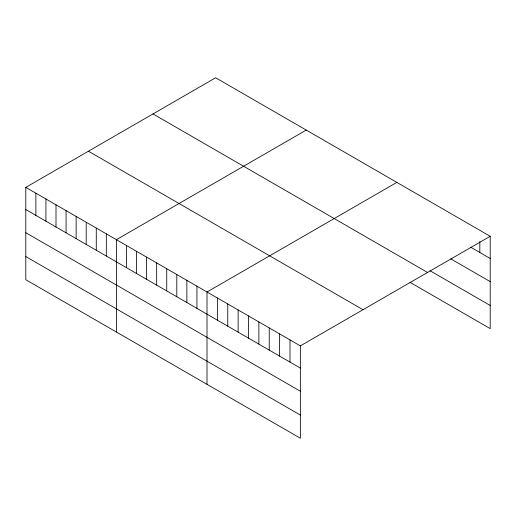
<?xml version="1.0" encoding="UTF-8"?>
<svg xmlns="http://www.w3.org/2000/svg" width="516" height="516" viewBox="0 0 516 516"><rect width="100%" height="100%" fill="white"/><g stroke="black" fill="none" stroke-linecap="round" stroke-linejoin="round"><path stroke-width="0.77" d="M25.8 187.373L300.357 345.888L300.357 438.232L25.8 279.717L25.8 187.373L215.643 77.768L490.2 236.283L490.2 328.627L409.988 282.317M306.246 130.077L116.403 239.682L116.403 332.027M396.849 182.387L207.006 291.991L207.006 384.336M300.357 345.888L490.2 236.283M470.837 247.293L490.2 258.471M450.784 258.864L490.2 281.62M430.041 270.745L490.2 305.478M152.994 113.939L427.551 272.454M88.449 151.207L363.006 309.723M25.8 209.56L300.357 368.076M25.8 232.71L300.357 391.225M25.8 256.562L300.357 415.077M479.828 241.391L479.828 252.485M289.986 339.902L289.986 362.084M279.614 333.91L279.614 356.098M269.242 327.924L269.242 350.112M258.871 321.932L258.871 344.12M248.499 315.947L248.499 338.135M238.128 309.961L238.128 332.143M227.756 303.969L227.756 326.157M217.384 297.984L217.384 320.165M196.944 286.18L196.944 308.368M186.876 280.369L186.876 302.557M176.807 274.557L176.807 296.745M166.739 268.746L166.739 290.934M156.671 262.934L156.671 285.116M146.609 257.123L146.609 279.304M136.54 251.305L136.54 273.493M126.472 245.493L126.472 267.681M106.335 233.871L106.335 256.059M96.273 228.059L96.273 250.247M86.204 222.248L86.204 244.436M76.136 216.436L76.136 238.618M66.067 210.625L66.067 232.806M55.999 204.807L55.999 226.995M45.937 198.995L45.937 221.183M35.868 193.184L35.868 215.372"/></g></svg>
